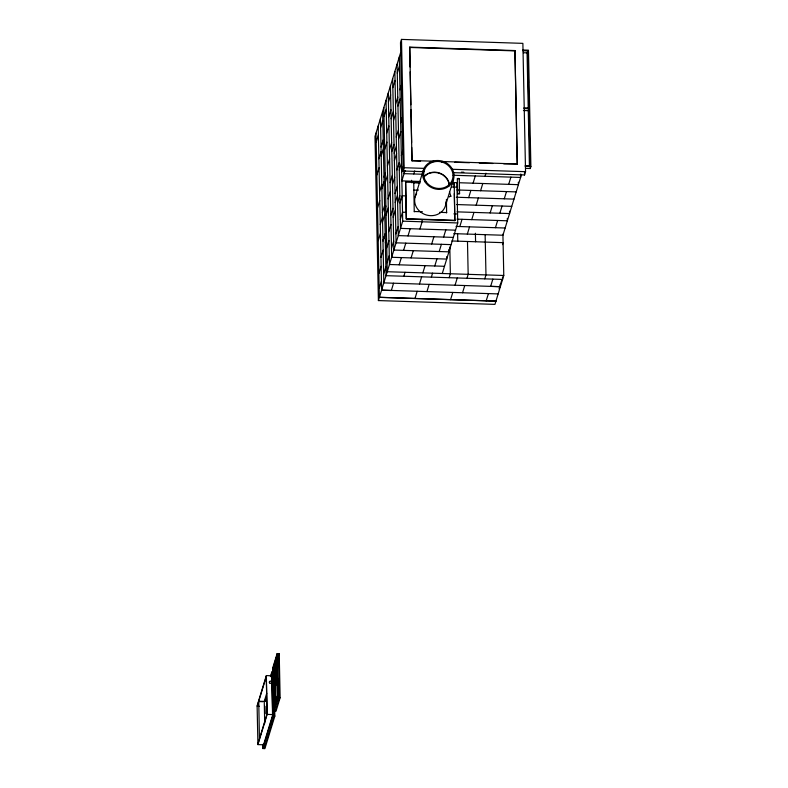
<?xml version="1.0" encoding="UTF-8"?>
<svg xmlns="http://www.w3.org/2000/svg" width="788" height="788" viewBox="0 0 788 788"><rect width="100%" height="100%" fill="white"/><g stroke="black" fill="none" stroke-linecap="round" stroke-linejoin="round"><path stroke-width="1.18" d="M277.543 682.024L277.514 682.841M457.404 185.613L457.434 187.16L457.355 186.342M279.356 686.072L279.376 678.429M453.435 172.651L524.542 174.966L525.547 171.686L522.877 43.36L401.496 39.4L400.491 42.68L403.161 171.006L424.003 171.686M400.55 52.895L374.989 136.442L378.407 300.573L494.943 304.375L503.778 275.485L502.911 234.144M376.181 142.155L378.388 134.935M380.604 127.656L382.81 120.436M384.012 116.545L386.219 109.315M388.435 102.095L390.641 94.875M392.848 87.645L395.054 80.425M397.27 73.195L399.477 65.975M410.046 66.96L409.74 47.122L514.938 50.56L517.302 163.963L503.749 163.855M388.74 117.018L390.946 109.788M381.008 147.061L383.214 139.831M378.89 158.812L381.096 151.582M383.303 144.312L384.514 140.372M386.721 133.192L388.927 125.972M391.134 118.742L393.35 111.522M395.556 104.292L397.763 97.072M399.969 89.852L401.555 84.69M381.195 156.014L383.401 148.784M376.871 174.985L379.077 167.755M384.702 149.375L386.908 142.145M393.537 120.475L395.743 113.245M397.95 106.025L400.156 98.795M389.43 149.848L391.636 142.618M379.57 191.632L381.786 184.412M383.992 177.142L385.194 173.193M387.401 166.022L389.617 158.792M391.823 151.572L394.03 144.352M396.236 137.122L398.452 129.902M400.659 122.672L402.235 117.51M381.875 188.834L384.081 181.614M377.55 207.815L379.757 200.585M385.381 182.195L387.588 174.975M394.217 153.296L396.423 146.076M398.639 138.855L400.846 131.626M394.374 160.762L396.581 153.532M390.109 182.668L392.316 175.448M382.377 212.711L384.583 205.491M380.259 224.511L382.466 217.242M384.672 209.963L385.884 206.023M388.09 198.852L390.296 191.622M392.503 184.402L394.719 177.172M396.925 169.952L399.132 162.722M401.338 155.502L402.914 150.341M382.554 221.664L384.771 214.444M399.289 170.188L401.496 162.958M378.24 240.636L380.446 233.415M386.071 215.026L388.277 207.805M395.054 193.592L397.27 186.362M401.683 171.912L403.574 165.726M403.161 171.006L404.165 167.726L401.496 39.4M385.174 233.839L382.958 241.059L385.174 233.888M390.799 215.498L393.005 208.278M395.241 202.546L397.447 195.316M405.022 170.543L401.87 180.866L420.29 181.467M380.939 257.38L383.155 250.111M385.362 242.842L386.563 238.853M388.77 231.672L390.986 224.452M393.192 217.222L395.399 210.002M397.605 202.782L399.811 195.552M420.565 161.136L412.006 160.86L409.74 47.122M419.728 182.609L405.643 182.146L406.303 219.034L454.853 220.62L454.193 183.732L451.879 183.663M399.969 203.018L402.175 195.788L405.82 195.907M378.92 273.466L381.126 266.245M386.75 247.856L388.957 240.626M413.789 173.961L414.734 170.868M379.176 288.388L381.441 281.158L381.569 290.112L498.154 293.914M383.648 273.938L385.854 266.718M387.066 262.778L389.272 255.548M391.478 248.328L393.685 241.098M395.901 233.878L398.107 226.648M400.314 219.428L402.52 212.199L406.165 212.327M378.407 300.573L402.707 221.152L399.289 57.022M413.789 190.203L418.517 190.026M271.742 675.769L266.344 675.592L257.115 705.802L257.922 744.601L264.394 744.818M406.303 219.034L405.643 182.146M415.109 196.99L423.136 170.72M277.11 653.636L278.026 697.656L273.909 711.121L276.017 711.19L280.134 697.725L279.218 653.705L277.11 653.636L272.993 667.101L274.037 716.065L264.098 748.57M270.402 676.646L271.821 672.006L273.929 672.075M273.18 667.771L276.972 655.36L277.839 696.986L274.047 709.397L273.18 667.771L274.48 667.81M270.974 676.055L271.683 673.72L272.559 715.356L262.936 746.807L262.887 744.365M273.594 669.268L276.667 659.221L277.425 695.479L274.352 705.536L273.594 669.268L274.894 669.317L276.943 662.619M278.243 654.207L278.41 653.676L279.326 697.695L275.209 711.16M266.728 693.312L264.256 701.409L264.709 723.345M276.066 664.205L274.707 668.648L275.258 695.213M278.528 655.951L279.218 653.705M414.242 211.844L413.739 182.412L413.651 183.486M264.906 701.428L265.96 697.961M393.547 283.207L391.341 290.526L381.628 290.211L378.201 125.981M399.171 264.817L401.378 257.597M403.584 250.367L405.79 243.147M408.007 235.917L410.213 228.697M258.001 743.527L267.043 713.977L266.265 676.665L257.223 706.225L259.38 706.294M257.922 744.601L267.152 714.391L266.344 675.592M403.85 276.253L405.052 272.303M411.09 257.912L413.296 250.683M419.925 229.012L422.132 221.792L422.082 219.556M274.214 707.25L277.612 696.149L276.805 657.507L273.416 668.608L274.214 707.25L275.514 707.289M274.716 709.978L274.845 716.095L264.906 748.6L262.798 748.531L272.737 716.026L271.821 672.006M270.432 725.058L271.496 721.572M414.971 298.504L417.177 291.274M419.443 284.054L421.649 276.824M422.851 272.884L425.067 265.664M431.686 243.994L433.892 236.764M445.545 205.461L453.573 179.191M454.193 183.732L454.174 187.642M446.609 212.898L446.432 199.344M426.938 291.599L429.155 284.369M431.361 277.149L432.563 273.16M434.769 265.98L436.985 258.76M439.192 251.53L441.398 244.31M443.605 237.08L445.821 229.86M442.275 273.525L457.739 222.955L456.892 182.668M459.828 226.54L462.034 219.31M468.663 197.64L470.869 190.42M473.076 183.19L475.292 175.97M517.204 164.288L514.938 50.56M449.16 277.681L450.362 273.741L449.81 246.989M467.333 234.075L469.54 226.855M471.746 219.635L473.952 212.405M476.169 205.185L478.375 197.955M480.581 190.735L482.788 183.506M485.004 176.285L485.95 173.193M450.569 299.667L452.785 292.437M455.05 285.217L457.257 277.987M528.236 108.724L527.064 52.865L527.674 50.895L522.818 50.727M462.546 292.752L464.753 285.532M466.969 278.262L468.171 274.322L467.481 241.492M490.136 212.937L492.352 205.707M527.674 50.895L528.856 107.966L524 107.808L524.02 108.557L528.876 108.714L528.275 110.684L523.419 110.527M495.435 227.702L497.642 220.473M499.848 213.252L502.064 206.023M504.271 198.803L506.477 191.583M508.684 184.353L510.9 177.133M484.768 278.844L485.969 274.904L485.132 234.775M521.548 174.355L502.931 235.238L453.829 233.642M502.488 244.625L503.089 242.655L451.839 240.98M486.176 300.829L488.442 293.599M492.855 279.11L490.648 286.379L500.36 286.645L500.311 284.281M525.754 168.386L530.285 168.534L530.885 166.554L528.462 50.176L522.799 49.989M499.109 288.901L501.789 280.144M277.671 681.659C266.718 678.527 266.314 685.609 277.563 683.226M269.526 682.969L269.575 681.403M277.74 686.013C276.598 686.181 277.002 680.113 277.76 678.37M277.908 654.385L279.395 654.247L278.499 655.311M449.367 185.032L449.505 185.535M457.7 193.848L457.326 178.728L458.163 178.374L459.266 178.689L459.571 193.71L457.631 193.651L459.571 193.71M409.642 47.457L514.84 50.885M523.429 52.747L527.064 52.865M412.104 160.525L434.119 161.244M441.457 161.491L517.302 163.963M430.356 161.451L434.021 161.579M441.359 161.816L445.033 161.934M454.814 162.249L469.5 162.732M479.281 163.047L492.736 163.49M530.885 166.554L525.222 166.376L525.212 165.628L530.068 165.785L528.876 108.714M404.165 167.726L423.786 168.366M451.987 169.282L525.547 171.686M461.394 172.158L463.836 172.247M422.496 174.246L404.077 173.646L404.008 170.129M453.08 175.241L520.602 177.448L520.533 174.089M452.036 182.501L457.119 182.668M459.463 182.747L518.396 184.668L518.346 182.215M412.843 182.718L420.201 182.954M451.652 186.973L457.434 187.16M457.001 189.967L516.189 191.898M456.272 197.236L513.983 199.118M456.518 204.545L511.767 206.348M456.991 211.854L509.56 213.568L509.511 211.184M414.34 211.509L422.437 211.775M439.517 212.336L446.707 212.563M453.868 213.883L457.552 214.001M457.01 219.153L507.354 220.788L507.305 218.404M406.401 218.709L454.962 220.295M402.707 221.152L457.739 222.955M456.035 226.412L505.147 228.018M455.523 230.175L400.501 228.382L397.083 64.242M453.317 237.405L398.295 235.602L394.867 71.472M451.11 244.625L396.078 242.832L392.66 78.692M444.481 266.295L389.459 264.502L386.031 100.362M503.778 275.485L387.253 271.722L383.825 107.542M500.36 286.694L383.835 282.892L380.417 118.712M379.412 297.293L495.947 301.095M495.947 301.144L379.363 297.342L375.994 133.152M274.293 667.14L275.101 667.17L275.79 700.177M278.026 697.656L280.134 697.725M265.231 701.448L258.75 701.231L259.429 738.868M258.651 701.556L262.965 701.704M274.382 706.728L275.672 706.767M267.152 714.391L272.549 714.568M272.737 716.026L274.845 716.095M450.854 196.173L448.993 196.764L450.854 196.271L449.475 191.701M457.326 178.827L459.266 178.689M528.344 75.421L528.502 82.77M529.142 113.393L529.29 120.751M529.93 151.375L530.078 158.723M530.235 166.081L530.285 168.534M528.255 109.936L529.408 165.332M524.493 172.523L524.542 174.966M502.517 276.992L502.567 279.425L386.041 275.672L382.623 111.482M475.4 233.248L475.578 241.758M457.621 233.878L457.779 241.177M454.292 193.612L454.853 220.62M448.855 249.422L448.904 251.845L393.872 250.052L390.454 85.922M446.648 256.73L446.688 259.075L391.666 257.282L388.248 93.142M410.144 71.836L410.834 104.765M410.932 109.64L411.622 142.569M411.72 147.445L412.006 160.86M411.563 180.304L411.612 182.737M274.894 669.317L275.573 701.95M274.628 675.158L275.042 694.75M274.618 683.038L274.854 694.041M265.004 706.304L265.152 713.623M262.729 744.867L262.798 748.531M424.831 176.01A14.351 13.022 17 0 1 427.736 174.02M428.82 173.527A14.351 13.022 17 0 1 437.606 172.838M438.512 173.064A14.351 13.022 17 0 1 441.979 174.483M442.777 174.966A14.351 13.022 17 0 1 449.259 184.944M423.373 177.389A14.351 13.022 17 0 1 439.211 172.917A14.351 13.022 17 0 1 449.436 185.761M445.998 201.738A15.799 14.332 17 0 1 426.554 215.045A15.799 14.332 17 0 1 416.596 193.553M425.806 181.289A14.765 13.396 17 0 0 451.189 182.126A14.765 13.396 17 0 0 438.079 161.441A14.765 13.396 17 0 0 425.806 181.289M424.929 181.732A15.799 14.332 17 0 0 452.085 182.619A15.799 14.332 17 0 0 438.059 160.496A15.799 14.332 17 0 0 424.929 181.732"/></g></svg>
